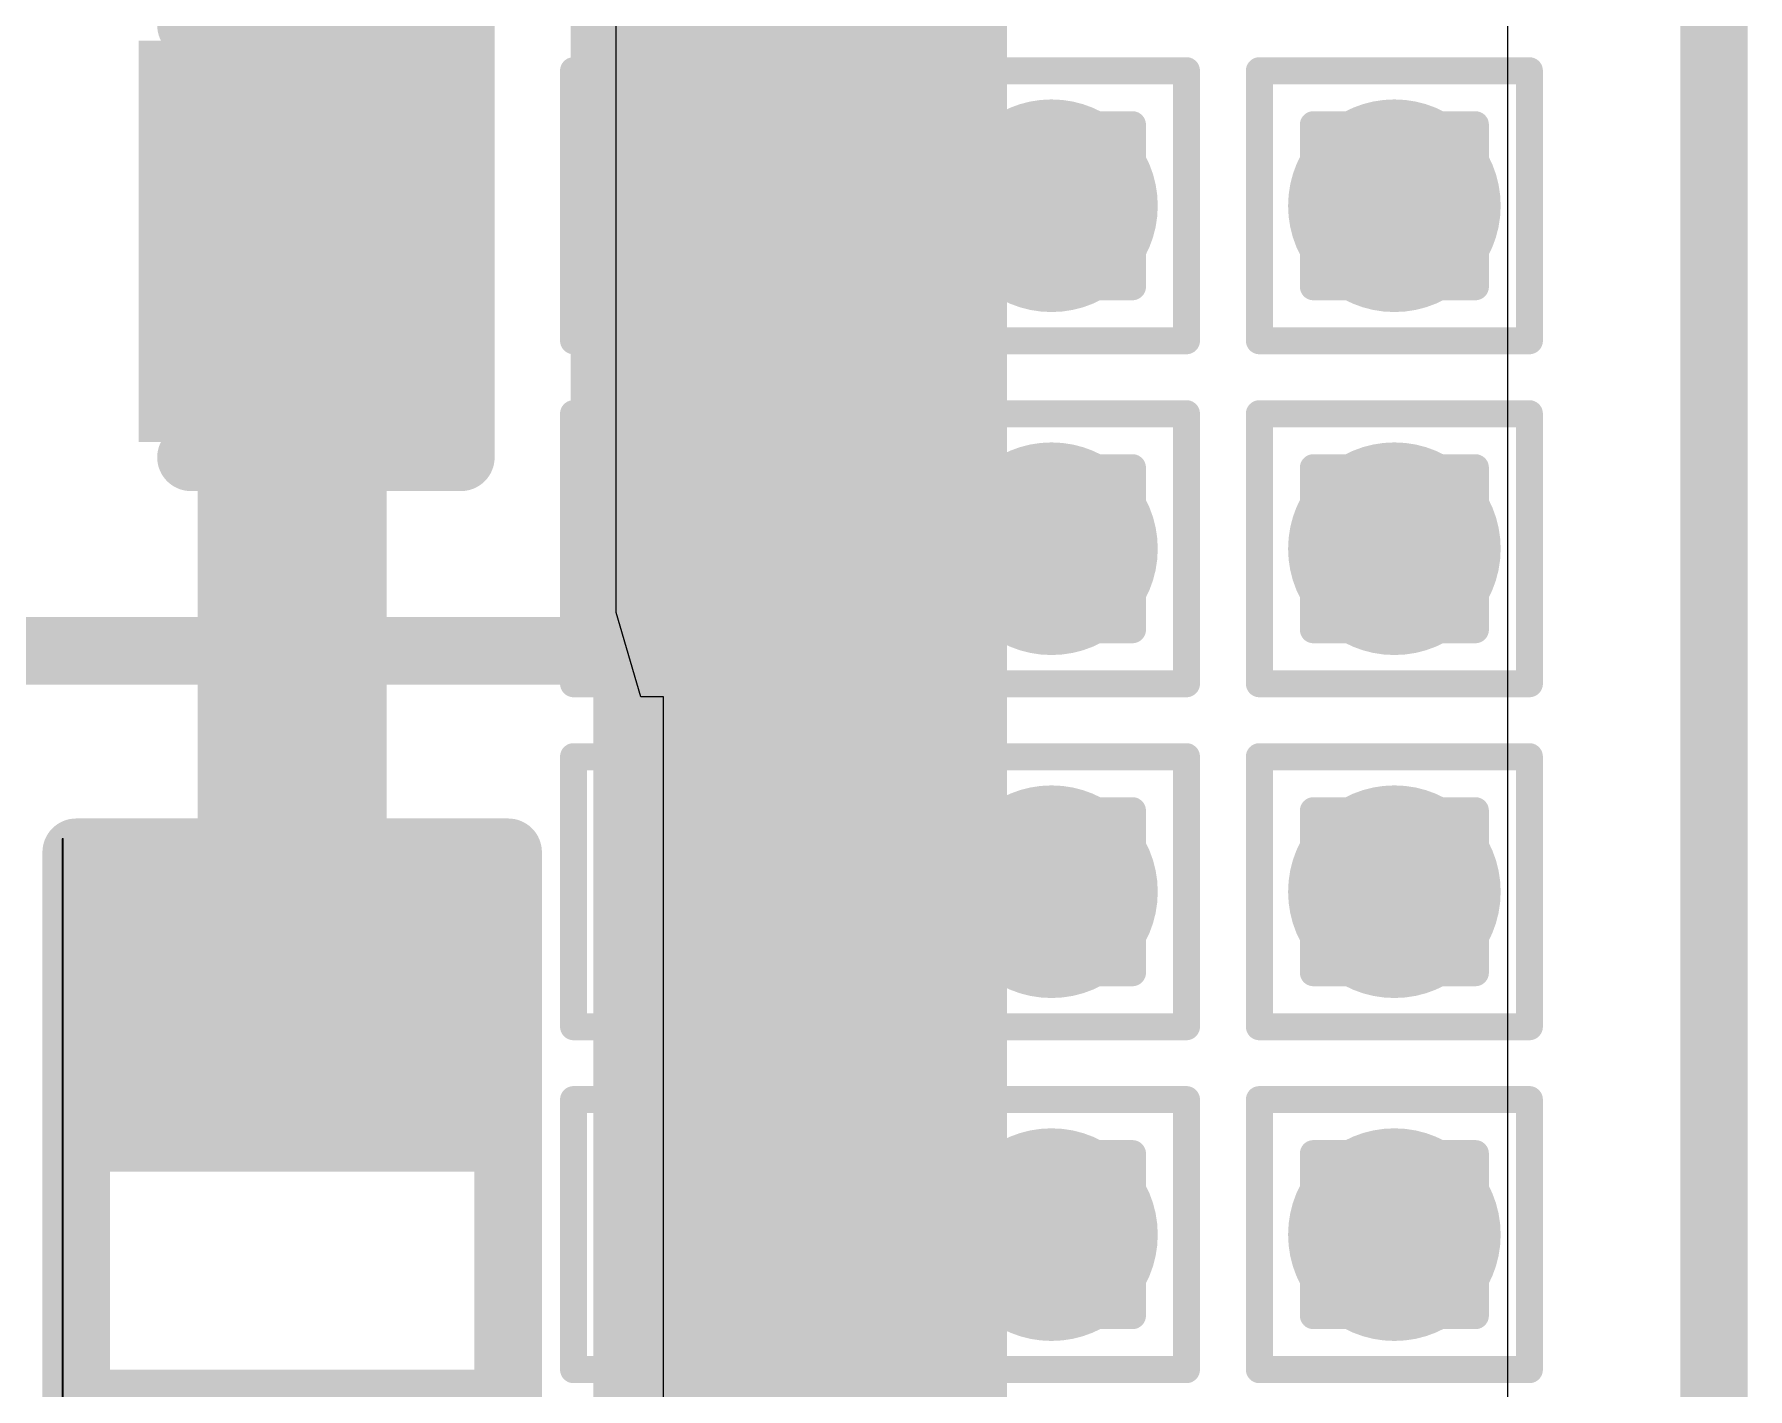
# Model space of a CAD drawing. Header units: inches. Extents: x -12 to 5357, y -8 to 5291.
# Drawn here: x 42.84 to 46.064, y 30.017 to 32.565 of the extents above; entities that cross this region are included whole.
import ezdxf

# ---------------------------------------------------------------- set-up
doc = ezdxf.new("R2010")
doc.units = ezdxf.units.IN
for name, color, linetype in [('Board Outline', 216, 'Continuous'), ('Bottom Layer', 5, 'Continuous'), ('Drill Drawing', 1, 'Continuous'), ('Ground', 16, 'Continuous'), ('Power', 76, 'Continuous'), ('Top Layer', 1, 'Continuous'), ('Top Overlay', 2, 'Continuous'), ('Top Paste', 8, 'Continuous'), ('Top Solder', 216, 'Continuous'), ('Via Holes', 16, 'Continuous')]:
    doc.layers.add(name, color=color, linetype=linetype)

# ---------------------------------------------------------------- blocks, each defined once
blk = doc.blocks.new('R___0402_39')
at = {"layer": 'Top Layer'}
for points in [[(-0.6985, -0.3175), (-0.6985, 0.3175), (-0.2413, 0.3175), (-0.2413, -0.3175)], [(0.2413, -0.3175), (0.2413, 0.3175), (0.6985, 0.3175), (0.6985, -0.3175)]]:
    blk.add_hatch(color=1, dxfattribs=at).paths.add_polyline_path(points)
at = {"layer": 'Top Paste'}
for points in [[(-0.6985, -0.3175), (-0.6985, 0.3175), (-0.2413, 0.3175), (-0.2413, -0.3175)], [(0.2413, -0.3175), (0.2413, 0.3175), (0.6985, 0.3175), (0.6985, -0.3175)]]:
    blk.add_hatch(color=8, dxfattribs=at).paths.add_polyline_path(points)
at = {"layer": 'Top Solder'}
for points in [[(-0.7535, -0.3725), (-0.7535, 0.3725), (-0.1863, 0.3725), (-0.1863, -0.3725)], [(0.1863, -0.3725), (0.1863, 0.3725), (0.7535, 0.3725), (0.7535, -0.3725)]]:
    blk.add_hatch(color=216, dxfattribs=at).paths.add_polyline_path(points)
at = {"layer": 'Top Overlay'}
for points in [[(0.7874, 0.4064, 0.127, 0.127, 0), (-0.7874, 0.4064, 0.127, 0.127, 0)], [(-0.7874, -0.4064, 0.127, 0.127, 0), (-0.7874, 0.4064, 0.127, 0.127, 0)], [(0.7874, -0.4064, 0.127, 0.127, 0), (0.7874, 0.4064, 0.127, 0.127, 0)], [(0.7874, -0.4064, 0.127, 0.127, 0), (-0.7874, -0.4064, 0.127, 0.127, 0)], [(0.8128, -0.4318, 0.00323, 0.00323, 0), (-0.8128, -0.4318, 0.00323, 0.00323, 0)]]:
    blk.add_lwpolyline(points, format="xyseb", dxfattribs=at)
for points in [[(-0.8191, 0.4064, 0.0635, 0.0635, 1), (-0.7556, 0.4064, 0.0635, 0.0635, 1)], [(-0.8191, 0.4064, 0.0635, 0.0635, 1), (-0.7556, 0.4064, 0.0635, 0.0635, 1)], [(0.7556, 0.4064, 0.0635, 0.0635, 1), (0.8191, 0.4064, 0.0635, 0.0635, 1)], [(0.7556, 0.4064, 0.0635, 0.0635, 1), (0.8191, 0.4064, 0.0635, 0.0635, 1)], [(-0.8191, -0.4064, 0.0635, 0.0635, 1), (-0.7556, -0.4064, 0.0635, 0.0635, 1)], [(-0.8191, -0.4064, 0.0635, 0.0635, 1), (-0.7556, -0.4064, 0.0635, 0.0635, 1)], [(0.7556, -0.4064, 0.0635, 0.0635, 1), (0.8191, -0.4064, 0.0635, 0.0635, 1)], [(0.7556, -0.4064, 0.0635, 0.0635, 1), (0.8191, -0.4064, 0.0635, 0.0635, 1)], [(-0.8136, -0.4318, 0.00161, 0.00161, 1), (-0.812, -0.4318, 0.00161, 0.00161, 1)], [(0.812, -0.4318, 0.00161, 0.00161, 1), (0.8136, -0.4318, 0.00161, 0.00161, 1)]]:
    blk.add_lwpolyline(points, format="xyseb", close=True, dxfattribs=at)
blk = doc.blocks.new('C___0402_96')
at = {"layer": 'Top Layer'}
for points in [[(-0.6985, -0.3175), (-0.6985, 0.3175), (-0.2413, 0.3175), (-0.2413, -0.3175)], [(0.2413, -0.3175), (0.2413, 0.3175), (0.6985, 0.3175), (0.6985, -0.3175)]]:
    blk.add_hatch(color=1, dxfattribs=at).paths.add_polyline_path(points)
at = {"layer": 'Top Paste'}
for points in [[(-0.6985, -0.3175), (-0.6985, 0.3175), (-0.2413, 0.3175), (-0.2413, -0.3175)], [(0.2413, -0.3175), (0.2413, 0.3175), (0.6985, 0.3175), (0.6985, -0.3175)]]:
    blk.add_hatch(color=8, dxfattribs=at).paths.add_polyline_path(points)
at = {"layer": 'Top Solder'}
for points in [[(-0.7585, -0.3775), (-0.7585, 0.3775), (-0.1813, 0.3775), (-0.1813, -0.3775)], [(0.1813, -0.3775), (0.1813, 0.3775), (0.7585, 0.3775), (0.7585, -0.3775)]]:
    blk.add_hatch(color=216, dxfattribs=at).paths.add_polyline_path(points)
at = {"layer": 'Top Overlay'}
for points in [[(-0.7874, -0.4064, 0.127, 0.127, 0), (-0.7874, 0.4064, 0.127, 0.127, 0)], [(-0.7874, 0.4064, 0.127, 0.127, 0), (-0.2794, 0.4064, 0.127, 0.127, 0)], [(0.2794, 0.4064, 0.127, 0.127, 0), (0.7874, 0.4064, 0.127, 0.127, 0)], [(0.7874, -0.4064, 0.127, 0.127, 0), (0.7874, 0.4064, 0.127, 0.127, 0)], [(-0.7874, -0.4064, 0.127, 0.127, 0), (-0.2794, -0.4064, 0.127, 0.127, 0)], [(0.2794, -0.4064, 0.127, 0.127, 0), (0.7874, -0.4064, 0.127, 0.127, 0)]]:
    blk.add_lwpolyline(points, format="xyseb", dxfattribs=at)
for points in [[(-0.8191, 0.4064, 0.0635, 0.0635, 1), (-0.7556, 0.4064, 0.0635, 0.0635, 1)], [(-0.8191, 0.4064, 0.0635, 0.0635, 1), (-0.7556, 0.4064, 0.0635, 0.0635, 1)], [(-0.3111, 0.4064, 0.0635, 0.0635, 1), (-0.2477, 0.4064, 0.0635, 0.0635, 1)], [(0.2477, 0.4064, 0.0635, 0.0635, 1), (0.3112, 0.4064, 0.0635, 0.0635, 1)], [(0.7556, 0.4064, 0.0635, 0.0635, 1), (0.8191, 0.4064, 0.0635, 0.0635, 1)], [(0.7556, 0.4064, 0.0635, 0.0635, 1), (0.8191, 0.4064, 0.0635, 0.0635, 1)], [(-0.8191, -0.4064, 0.0635, 0.0635, 1), (-0.7556, -0.4064, 0.0635, 0.0635, 1)], [(-0.8191, -0.4064, 0.0635, 0.0635, 1), (-0.7556, -0.4064, 0.0635, 0.0635, 1)], [(-0.3111, -0.4064, 0.0635, 0.0635, 1), (-0.2477, -0.4064, 0.0635, 0.0635, 1)], [(0.2477, -0.4064, 0.0635, 0.0635, 1), (0.3112, -0.4064, 0.0635, 0.0635, 1)], [(0.7556, -0.4064, 0.0635, 0.0635, 1), (0.8191, -0.4064, 0.0635, 0.0635, 1)], [(0.7556, -0.4064, 0.0635, 0.0635, 1), (0.8191, -0.4064, 0.0635, 0.0635, 1)]]:
    blk.add_lwpolyline(points, format="xyseb", close=True, dxfattribs=at)

msp = doc.modelspace()

# ---------------------------------------------------------------- hatches: boundary and pattern name
at = {"layer": 'Bottom Layer'}
h = msp.add_hatch(color=5, dxfattribs=at)
edge = h.paths.add_edge_path()
edge.add_arc((44.1084, 32.2428), 0.2, 0, 360)
h = msp.add_hatch(color=5, dxfattribs=at)
edge = h.paths.add_edge_path()
edge.add_arc((44.7536, 32.2428), 0.2, 0, 360)
h = msp.add_hatch(color=5, dxfattribs=at)
edge = h.paths.add_edge_path()
edge.add_arc((45.3988, 32.2428), 0.2, 0, 360)
h = msp.add_hatch(color=5, dxfattribs=at)
edge = h.paths.add_edge_path()
edge.add_arc((44.1084, 31.5976), 0.2, 0, 360)
h = msp.add_hatch(color=5, dxfattribs=at)
edge = h.paths.add_edge_path()
edge.add_arc((44.7536, 31.5976), 0.2, 0, 360)
h = msp.add_hatch(color=5, dxfattribs=at)
edge = h.paths.add_edge_path()
edge.add_arc((45.3988, 31.5976), 0.2, 0, 360)
h = msp.add_hatch(color=5, dxfattribs=at)
edge = h.paths.add_edge_path()
edge.add_arc((44.1084, 30.9524), 0.2, 0, 360)
h = msp.add_hatch(color=5, dxfattribs=at)
edge = h.paths.add_edge_path()
edge.add_arc((44.7536, 30.9524), 0.2, 0, 360)
h = msp.add_hatch(color=5, dxfattribs=at)
edge = h.paths.add_edge_path()
edge.add_arc((45.3988, 30.9524), 0.2, 0, 360)
h = msp.add_hatch(color=5, dxfattribs=at)
edge = h.paths.add_edge_path()
edge.add_arc((44.1084, 30.3073), 0.2, 0, 360)
h = msp.add_hatch(color=5, dxfattribs=at)
edge = h.paths.add_edge_path()
edge.add_arc((44.7536, 30.3073), 0.2, 0, 360)
h = msp.add_hatch(color=5, dxfattribs=at)
edge = h.paths.add_edge_path()
edge.add_arc((45.3988, 30.3073), 0.2, 0, 360)
at = {"layer": 'Ground'}
h = msp.add_hatch(color=16, dxfattribs=at)
edge = h.paths.add_edge_path()
edge.add_arc((44.1084, 32.2428), 0.2, 0, 360)
h = msp.add_hatch(color=16, dxfattribs=at)
edge = h.paths.add_edge_path()
edge.add_arc((44.7536, 32.2428), 0.2, 0, 360)
h = msp.add_hatch(color=16, dxfattribs=at)
edge = h.paths.add_edge_path()
edge.add_arc((45.3988, 32.2428), 0.2, 0, 360)
h = msp.add_hatch(color=16, dxfattribs=at)
edge = h.paths.add_edge_path()
edge.add_arc((44.1084, 31.5976), 0.2, 0, 360)
h = msp.add_hatch(color=16, dxfattribs=at)
edge = h.paths.add_edge_path()
edge.add_arc((44.7536, 31.5976), 0.2, 0, 360)
h = msp.add_hatch(color=16, dxfattribs=at)
edge = h.paths.add_edge_path()
edge.add_arc((45.3988, 31.5976), 0.2, 0, 360)
h = msp.add_hatch(color=16, dxfattribs=at)
edge = h.paths.add_edge_path()
edge.add_arc((44.1084, 30.9524), 0.2, 0, 360)
h = msp.add_hatch(color=16, dxfattribs=at)
edge = h.paths.add_edge_path()
edge.add_arc((44.7536, 30.9524), 0.2, 0, 360)
h = msp.add_hatch(color=16, dxfattribs=at)
edge = h.paths.add_edge_path()
edge.add_arc((45.3988, 30.9524), 0.2, 0, 360)
h = msp.add_hatch(color=16, dxfattribs=at)
edge = h.paths.add_edge_path()
edge.add_arc((44.1084, 30.3073), 0.2, 0, 360)
h = msp.add_hatch(color=16, dxfattribs=at)
edge = h.paths.add_edge_path()
edge.add_arc((44.7536, 30.3073), 0.2, 0, 360)
h = msp.add_hatch(color=16, dxfattribs=at)
edge = h.paths.add_edge_path()
edge.add_arc((45.3988, 30.3073), 0.2, 0, 360)
at = {"layer": 'Power'}
h = msp.add_hatch(color=76, dxfattribs=at)
edge = h.paths.add_edge_path()
edge.add_arc((44.1084, 32.2428), 0.2, 0, 360)
h = msp.add_hatch(color=76, dxfattribs=at)
edge = h.paths.add_edge_path()
edge.add_arc((44.7536, 32.2428), 0.2, 0, 360)
h = msp.add_hatch(color=76, dxfattribs=at)
edge = h.paths.add_edge_path()
edge.add_arc((45.3988, 32.2428), 0.2, 0, 360)
h = msp.add_hatch(color=76, dxfattribs=at)
edge = h.paths.add_edge_path()
edge.add_arc((44.1084, 31.5976), 0.2, 0, 360)
h = msp.add_hatch(color=76, dxfattribs=at)
edge = h.paths.add_edge_path()
edge.add_arc((44.7536, 31.5976), 0.2, 0, 360)
h = msp.add_hatch(color=76, dxfattribs=at)
edge = h.paths.add_edge_path()
edge.add_arc((45.3988, 31.5976), 0.2, 0, 360)
h = msp.add_hatch(color=76, dxfattribs=at)
edge = h.paths.add_edge_path()
edge.add_arc((44.1084, 30.9524), 0.2, 0, 360)
h = msp.add_hatch(color=76, dxfattribs=at)
edge = h.paths.add_edge_path()
edge.add_arc((44.7536, 30.9524), 0.2, 0, 360)
h = msp.add_hatch(color=76, dxfattribs=at)
edge = h.paths.add_edge_path()
edge.add_arc((45.3988, 30.9524), 0.2, 0, 360)
h = msp.add_hatch(color=76, dxfattribs=at)
edge = h.paths.add_edge_path()
edge.add_arc((44.1084, 30.3073), 0.2, 0, 360)
h = msp.add_hatch(color=76, dxfattribs=at)
edge = h.paths.add_edge_path()
edge.add_arc((44.7536, 30.3073), 0.2, 0, 360)
h = msp.add_hatch(color=76, dxfattribs=at)
edge = h.paths.add_edge_path()
edge.add_arc((45.3988, 30.3073), 0.2, 0, 360)
at = {"layer": 'Top Layer'}
msp.add_hatch(color=1, dxfattribs=at).paths.add_polyline_path([(44.6702, 36.2785), (43.8916, 36.2785), (43.8916, 29.2862), (44.6702, 29.2862)])
h = msp.add_hatch(color=1, dxfattribs=at)
edge = h.paths.add_edge_path()
edge.add_arc((44.1084, 32.2428), 0.2, 0, 360)
h = msp.add_hatch(color=1, dxfattribs=at)
edge = h.paths.add_edge_path()
edge.add_arc((44.7536, 32.2428), 0.2, 0, 360)
h = msp.add_hatch(color=1, dxfattribs=at)
edge = h.paths.add_edge_path()
edge.add_arc((45.3988, 32.2428), 0.2, 0, 360)
h = msp.add_hatch(color=1, dxfattribs=at)
edge = h.paths.add_edge_path()
edge.add_arc((44.1084, 31.5976), 0.2, 0, 360)
h = msp.add_hatch(color=1, dxfattribs=at)
edge = h.paths.add_edge_path()
edge.add_arc((44.7536, 31.5976), 0.2, 0, 360)
h = msp.add_hatch(color=1, dxfattribs=at)
edge = h.paths.add_edge_path()
edge.add_arc((45.3988, 31.5976), 0.2, 0, 360)
h = msp.add_hatch(color=1, dxfattribs=at)
edge = h.paths.add_edge_path()
edge.add_arc((44.1084, 30.9524), 0.2, 0, 360)
h = msp.add_hatch(color=1, dxfattribs=at)
edge = h.paths.add_edge_path()
edge.add_arc((44.7536, 30.9524), 0.2, 0, 360)
h = msp.add_hatch(color=1, dxfattribs=at)
edge = h.paths.add_edge_path()
edge.add_arc((45.3988, 30.9524), 0.2, 0, 360)
h = msp.add_hatch(color=1, dxfattribs=at)
edge = h.paths.add_edge_path()
edge.add_arc((44.1084, 30.3073), 0.2, 0, 360)
h = msp.add_hatch(color=1, dxfattribs=at)
edge = h.paths.add_edge_path()
edge.add_arc((44.7536, 30.3073), 0.2, 0, 360)
h = msp.add_hatch(color=1, dxfattribs=at)
edge = h.paths.add_edge_path()
edge.add_arc((45.3988, 30.3073), 0.2, 0, 360)
at = {"layer": 'Via Holes'}
h = msp.add_hatch(color=7, dxfattribs=at)
edge = h.paths.add_edge_path()
edge.add_arc((44.1084, 32.2428), 0.1, 0, 360)
h = msp.add_hatch(color=7, dxfattribs=at)
edge = h.paths.add_edge_path()
edge.add_arc((44.7536, 32.2428), 0.1, 0, 360)
h = msp.add_hatch(color=7, dxfattribs=at)
edge = h.paths.add_edge_path()
edge.add_arc((45.3988, 32.2428), 0.1, 0, 360)
h = msp.add_hatch(color=7, dxfattribs=at)
edge = h.paths.add_edge_path()
edge.add_arc((44.1084, 31.5976), 0.1, 0, 360)
h = msp.add_hatch(color=7, dxfattribs=at)
edge = h.paths.add_edge_path()
edge.add_arc((44.7536, 31.5976), 0.1, 0, 360)
h = msp.add_hatch(color=7, dxfattribs=at)
edge = h.paths.add_edge_path()
edge.add_arc((45.3988, 31.5976), 0.1, 0, 360)
h = msp.add_hatch(color=7, dxfattribs=at)
edge = h.paths.add_edge_path()
edge.add_arc((44.1084, 30.9524), 0.1, 0, 360)
h = msp.add_hatch(color=7, dxfattribs=at)
edge = h.paths.add_edge_path()
edge.add_arc((44.7536, 30.9524), 0.1, 0, 360)
h = msp.add_hatch(color=7, dxfattribs=at)
edge = h.paths.add_edge_path()
edge.add_arc((45.3988, 30.9524), 0.1, 0, 360)
h = msp.add_hatch(color=7, dxfattribs=at)
edge = h.paths.add_edge_path()
edge.add_arc((44.1084, 30.3073), 0.1, 0, 360)
h = msp.add_hatch(color=7, dxfattribs=at)
edge = h.paths.add_edge_path()
edge.add_arc((44.7536, 30.3073), 0.1, 0, 360)
h = msp.add_hatch(color=7, dxfattribs=at)
edge = h.paths.add_edge_path()
edge.add_arc((45.3988, 30.3073), 0.1, 0, 360)

# ---------------------------------------------------------------- linework, layer by layer
at = {"layer": 'Board Outline'}
msp.add_lwpolyline([(46.0001, -1.4599, 0.127, 0.127, 0), (46.0001, 55.438, 0.127, 0.127, 0)], format="xyseb", dxfattribs=at)
at = {"layer": 'Bottom Layer'}
msp.add_line((45.6117, 38.3106), (45.6117, 23.3565), dxfattribs=at)
at = {"layer": 'Drill Drawing'}
for points in [[(43.8544, 32.4968, 0.0508, 0.0508, 0), (44.3624, 32.4968, 0.0508, 0.0508, 0)], [(43.8544, 31.9888, 0.0508, 0.0508, 0), (43.8544, 32.4968, 0.0508, 0.0508, 0)], [(44.3624, 31.9888, 0.0508, 0.0508, 0), (44.3624, 32.4968, 0.0508, 0.0508, 0)], [(44.4996, 32.4968, 0.0508, 0.0508, 0), (45.0076, 32.4968, 0.0508, 0.0508, 0)], [(44.4996, 31.9888, 0.0508, 0.0508, 0), (44.4996, 32.4968, 0.0508, 0.0508, 0)], [(45.0076, 31.9888, 0.0508, 0.0508, 0), (45.0076, 32.4968, 0.0508, 0.0508, 0)], [(45.1448, 32.4968, 0.0508, 0.0508, 0), (45.6528, 32.4968, 0.0508, 0.0508, 0)], [(45.1448, 31.9888, 0.0508, 0.0508, 0), (45.1448, 32.4968, 0.0508, 0.0508, 0)], [(45.6528, 31.9888, 0.0508, 0.0508, 0), (45.6528, 32.4968, 0.0508, 0.0508, 0)], [(43.956, 32.3952, 0.0508, 0.0508, 0), (44.2608, 32.3952, 0.0508, 0.0508, 0)], [(43.956, 32.0904, 0.0508, 0.0508, 0), (43.956, 32.3952, 0.0508, 0.0508, 0)], [(44.2608, 32.0904, 0.0508, 0.0508, 0), (44.2608, 32.3952, 0.0508, 0.0508, 0)], [(44.6012, 32.3952, 0.0508, 0.0508, 0), (44.906, 32.3952, 0.0508, 0.0508, 0)], [(44.6012, 32.0904, 0.0508, 0.0508, 0), (44.6012, 32.3952, 0.0508, 0.0508, 0)], [(44.906, 32.0904, 0.0508, 0.0508, 0), (44.906, 32.3952, 0.0508, 0.0508, 0)], [(45.2464, 32.3952, 0.0508, 0.0508, 0), (45.5512, 32.3952, 0.0508, 0.0508, 0)], [(45.2464, 32.0904, 0.0508, 0.0508, 0), (45.2464, 32.3952, 0.0508, 0.0508, 0)], [(45.5512, 32.0904, 0.0508, 0.0508, 0), (45.5512, 32.3952, 0.0508, 0.0508, 0)], [(43.956, 32.0904, 0.0508, 0.0508, 0), (44.2608, 32.0904, 0.0508, 0.0508, 0)], [(44.6012, 32.0904, 0.0508, 0.0508, 0), (44.906, 32.0904, 0.0508, 0.0508, 0)], [(45.2464, 32.0904, 0.0508, 0.0508, 0), (45.5512, 32.0904, 0.0508, 0.0508, 0)], [(43.8544, 31.9888, 0.0508, 0.0508, 0), (44.3624, 31.9888, 0.0508, 0.0508, 0)], [(44.4996, 31.9888, 0.0508, 0.0508, 0), (45.0076, 31.9888, 0.0508, 0.0508, 0)], [(45.1448, 31.9888, 0.0508, 0.0508, 0), (45.6528, 31.9888, 0.0508, 0.0508, 0)], [(43.8544, 31.8516, 0.0508, 0.0508, 0), (44.3624, 31.8516, 0.0508, 0.0508, 0)], [(43.8544, 31.3436, 0.0508, 0.0508, 0), (43.8544, 31.8516, 0.0508, 0.0508, 0)], [(44.3624, 31.3436, 0.0508, 0.0508, 0), (44.3624, 31.8516, 0.0508, 0.0508, 0)], [(44.4996, 31.8516, 0.0508, 0.0508, 0), (45.0076, 31.8516, 0.0508, 0.0508, 0)], [(44.4996, 31.3436, 0.0508, 0.0508, 0), (44.4996, 31.8516, 0.0508, 0.0508, 0)], [(45.0076, 31.3436, 0.0508, 0.0508, 0), (45.0076, 31.8516, 0.0508, 0.0508, 0)], [(45.1448, 31.8516, 0.0508, 0.0508, 0), (45.6528, 31.8516, 0.0508, 0.0508, 0)], [(45.1448, 31.3436, 0.0508, 0.0508, 0), (45.1448, 31.8516, 0.0508, 0.0508, 0)], [(45.6528, 31.3436, 0.0508, 0.0508, 0), (45.6528, 31.8516, 0.0508, 0.0508, 0)], [(43.956, 31.75, 0.0508, 0.0508, 0), (44.2608, 31.75, 0.0508, 0.0508, 0)], [(43.956, 31.4452, 0.0508, 0.0508, 0), (43.956, 31.75, 0.0508, 0.0508, 0)], [(44.2608, 31.4452, 0.0508, 0.0508, 0), (44.2608, 31.75, 0.0508, 0.0508, 0)], [(44.6012, 31.75, 0.0508, 0.0508, 0), (44.906, 31.75, 0.0508, 0.0508, 0)], [(44.6012, 31.4452, 0.0508, 0.0508, 0), (44.6012, 31.75, 0.0508, 0.0508, 0)], [(44.906, 31.4452, 0.0508, 0.0508, 0), (44.906, 31.75, 0.0508, 0.0508, 0)], [(45.2464, 31.75, 0.0508, 0.0508, 0), (45.5512, 31.75, 0.0508, 0.0508, 0)], [(45.2464, 31.4452, 0.0508, 0.0508, 0), (45.2464, 31.75, 0.0508, 0.0508, 0)], [(45.5512, 31.4452, 0.0508, 0.0508, 0), (45.5512, 31.75, 0.0508, 0.0508, 0)], [(43.956, 31.4452, 0.0508, 0.0508, 0), (44.2608, 31.4452, 0.0508, 0.0508, 0)], [(44.6012, 31.4452, 0.0508, 0.0508, 0), (44.906, 31.4452, 0.0508, 0.0508, 0)], [(45.2464, 31.4452, 0.0508, 0.0508, 0), (45.5512, 31.4452, 0.0508, 0.0508, 0)], [(43.8544, 31.3436, 0.0508, 0.0508, 0), (44.3624, 31.3436, 0.0508, 0.0508, 0)], [(44.4996, 31.3436, 0.0508, 0.0508, 0), (45.0076, 31.3436, 0.0508, 0.0508, 0)], [(45.1448, 31.3436, 0.0508, 0.0508, 0), (45.6528, 31.3436, 0.0508, 0.0508, 0)], [(43.8544, 31.2064, 0.0508, 0.0508, 0), (44.3624, 31.2064, 0.0508, 0.0508, 0)], [(43.8544, 30.6984, 0.0508, 0.0508, 0), (43.8544, 31.2064, 0.0508, 0.0508, 0)], [(44.3624, 30.6984, 0.0508, 0.0508, 0), (44.3624, 31.2064, 0.0508, 0.0508, 0)], [(44.4996, 31.2064, 0.0508, 0.0508, 0), (45.0076, 31.2064, 0.0508, 0.0508, 0)], [(44.4996, 30.6984, 0.0508, 0.0508, 0), (44.4996, 31.2064, 0.0508, 0.0508, 0)], [(45.0076, 30.6984, 0.0508, 0.0508, 0), (45.0076, 31.2064, 0.0508, 0.0508, 0)], [(45.1448, 31.2064, 0.0508, 0.0508, 0), (45.6528, 31.2064, 0.0508, 0.0508, 0)], [(45.1448, 30.6984, 0.0508, 0.0508, 0), (45.1448, 31.2064, 0.0508, 0.0508, 0)], [(45.6528, 30.6984, 0.0508, 0.0508, 0), (45.6528, 31.2064, 0.0508, 0.0508, 0)], [(43.956, 31.1048, 0.0508, 0.0508, 0), (44.2608, 31.1048, 0.0508, 0.0508, 0)], [(43.956, 30.8, 0.0508, 0.0508, 0), (43.956, 31.1048, 0.0508, 0.0508, 0)], [(44.2608, 30.8, 0.0508, 0.0508, 0), (44.2608, 31.1048, 0.0508, 0.0508, 0)], [(44.6012, 31.1048, 0.0508, 0.0508, 0), (44.906, 31.1048, 0.0508, 0.0508, 0)], [(44.6012, 30.8, 0.0508, 0.0508, 0), (44.6012, 31.1048, 0.0508, 0.0508, 0)], [(44.906, 30.8, 0.0508, 0.0508, 0), (44.906, 31.1048, 0.0508, 0.0508, 0)], [(45.2464, 31.1048, 0.0508, 0.0508, 0), (45.5512, 31.1048, 0.0508, 0.0508, 0)], [(45.2464, 30.8, 0.0508, 0.0508, 0), (45.2464, 31.1048, 0.0508, 0.0508, 0)], [(45.5512, 30.8, 0.0508, 0.0508, 0), (45.5512, 31.1048, 0.0508, 0.0508, 0)], [(43.956, 30.8, 0.0508, 0.0508, 0), (44.2608, 30.8, 0.0508, 0.0508, 0)], [(44.6012, 30.8, 0.0508, 0.0508, 0), (44.906, 30.8, 0.0508, 0.0508, 0)], [(45.2464, 30.8, 0.0508, 0.0508, 0), (45.5512, 30.8, 0.0508, 0.0508, 0)], [(43.8544, 30.6984, 0.0508, 0.0508, 0), (44.3624, 30.6984, 0.0508, 0.0508, 0)], [(44.4996, 30.6984, 0.0508, 0.0508, 0), (45.0076, 30.6984, 0.0508, 0.0508, 0)], [(45.1448, 30.6984, 0.0508, 0.0508, 0), (45.6528, 30.6984, 0.0508, 0.0508, 0)], [(43.8544, 30.5613, 0.0508, 0.0508, 0), (44.3624, 30.5613, 0.0508, 0.0508, 0)], [(43.8544, 30.0533, 0.0508, 0.0508, 0), (43.8544, 30.5613, 0.0508, 0.0508, 0)], [(44.3624, 30.0533, 0.0508, 0.0508, 0), (44.3624, 30.5613, 0.0508, 0.0508, 0)], [(44.4996, 30.5613, 0.0508, 0.0508, 0), (45.0076, 30.5613, 0.0508, 0.0508, 0)], [(44.4996, 30.0533, 0.0508, 0.0508, 0), (44.4996, 30.5613, 0.0508, 0.0508, 0)], [(45.0076, 30.0533, 0.0508, 0.0508, 0), (45.0076, 30.5613, 0.0508, 0.0508, 0)], [(45.1448, 30.5613, 0.0508, 0.0508, 0), (45.6528, 30.5613, 0.0508, 0.0508, 0)], [(45.1448, 30.0533, 0.0508, 0.0508, 0), (45.1448, 30.5613, 0.0508, 0.0508, 0)], [(45.6528, 30.0533, 0.0508, 0.0508, 0), (45.6528, 30.5613, 0.0508, 0.0508, 0)], [(43.956, 30.4597, 0.0508, 0.0508, 0), (44.2608, 30.4597, 0.0508, 0.0508, 0)], [(43.956, 30.1549, 0.0508, 0.0508, 0), (43.956, 30.4597, 0.0508, 0.0508, 0)], [(44.2608, 30.1549, 0.0508, 0.0508, 0), (44.2608, 30.4597, 0.0508, 0.0508, 0)], [(44.6012, 30.4597, 0.0508, 0.0508, 0), (44.906, 30.4597, 0.0508, 0.0508, 0)], [(44.6012, 30.1549, 0.0508, 0.0508, 0), (44.6012, 30.4597, 0.0508, 0.0508, 0)], [(44.906, 30.1549, 0.0508, 0.0508, 0), (44.906, 30.4597, 0.0508, 0.0508, 0)], [(45.2464, 30.4597, 0.0508, 0.0508, 0), (45.5512, 30.4597, 0.0508, 0.0508, 0)], [(45.2464, 30.1549, 0.0508, 0.0508, 0), (45.2464, 30.4597, 0.0508, 0.0508, 0)], [(45.5512, 30.1549, 0.0508, 0.0508, 0), (45.5512, 30.4597, 0.0508, 0.0508, 0)], [(43.956, 30.1549, 0.0508, 0.0508, 0), (44.2608, 30.1549, 0.0508, 0.0508, 0)], [(44.6012, 30.1549, 0.0508, 0.0508, 0), (44.906, 30.1549, 0.0508, 0.0508, 0)], [(45.2464, 30.1549, 0.0508, 0.0508, 0), (45.5512, 30.1549, 0.0508, 0.0508, 0)], [(43.8544, 30.0533, 0.0508, 0.0508, 0), (44.3624, 30.0533, 0.0508, 0.0508, 0)], [(44.4996, 30.0533, 0.0508, 0.0508, 0), (45.0076, 30.0533, 0.0508, 0.0508, 0)], [(45.1448, 30.0533, 0.0508, 0.0508, 0), (45.6528, 30.0533, 0.0508, 0.0508, 0)]]:
    msp.add_lwpolyline(points, format="xyseb", dxfattribs=at)
for points in [[(43.8417, 32.4968, 0.0254, 0.0254, 1), (43.8671, 32.4968, 0.0254, 0.0254, 1)], [(43.8417, 32.4968, 0.0254, 0.0254, 1), (43.8671, 32.4968, 0.0254, 0.0254, 1)], [(44.3497, 32.4968, 0.0254, 0.0254, 1), (44.3751, 32.4968, 0.0254, 0.0254, 1)], [(44.3497, 32.4968, 0.0254, 0.0254, 1), (44.3751, 32.4968, 0.0254, 0.0254, 1)], [(44.4869, 32.4968, 0.0254, 0.0254, 1), (44.5123, 32.4968, 0.0254, 0.0254, 1)], [(44.4869, 32.4968, 0.0254, 0.0254, 1), (44.5123, 32.4968, 0.0254, 0.0254, 1)], [(44.9949, 32.4968, 0.0254, 0.0254, 1), (45.0203, 32.4968, 0.0254, 0.0254, 1)], [(44.9949, 32.4968, 0.0254, 0.0254, 1), (45.0203, 32.4968, 0.0254, 0.0254, 1)], [(45.1321, 32.4968, 0.0254, 0.0254, 1), (45.1575, 32.4968, 0.0254, 0.0254, 1)], [(45.1321, 32.4968, 0.0254, 0.0254, 1), (45.1575, 32.4968, 0.0254, 0.0254, 1)], [(45.6401, 32.4968, 0.0254, 0.0254, 1), (45.6655, 32.4968, 0.0254, 0.0254, 1)], [(45.6401, 32.4968, 0.0254, 0.0254, 1), (45.6655, 32.4968, 0.0254, 0.0254, 1)], [(43.9433, 32.3952, 0.0254, 0.0254, 1), (43.9687, 32.3952, 0.0254, 0.0254, 1)], [(43.9433, 32.3952, 0.0254, 0.0254, 1), (43.9687, 32.3952, 0.0254, 0.0254, 1)], [(44.2481, 32.3952, 0.0254, 0.0254, 1), (44.2735, 32.3952, 0.0254, 0.0254, 1)], [(44.2481, 32.3952, 0.0254, 0.0254, 1), (44.2735, 32.3952, 0.0254, 0.0254, 1)], [(44.5885, 32.3952, 0.0254, 0.0254, 1), (44.6139, 32.3952, 0.0254, 0.0254, 1)], [(44.5885, 32.3952, 0.0254, 0.0254, 1), (44.6139, 32.3952, 0.0254, 0.0254, 1)], [(44.8933, 32.3952, 0.0254, 0.0254, 1), (44.9187, 32.3952, 0.0254, 0.0254, 1)], [(44.8933, 32.3952, 0.0254, 0.0254, 1), (44.9187, 32.3952, 0.0254, 0.0254, 1)], [(45.2337, 32.3952, 0.0254, 0.0254, 1), (45.2591, 32.3952, 0.0254, 0.0254, 1)], [(45.2337, 32.3952, 0.0254, 0.0254, 1), (45.2591, 32.3952, 0.0254, 0.0254, 1)], [(45.5385, 32.3952, 0.0254, 0.0254, 1), (45.5639, 32.3952, 0.0254, 0.0254, 1)], [(45.5385, 32.3952, 0.0254, 0.0254, 1), (45.5639, 32.3952, 0.0254, 0.0254, 1)], [(43.9433, 32.0904, 0.0254, 0.0254, 1), (43.9687, 32.0904, 0.0254, 0.0254, 1)], [(43.9433, 32.0904, 0.0254, 0.0254, 1), (43.9687, 32.0904, 0.0254, 0.0254, 1)], [(44.2481, 32.0904, 0.0254, 0.0254, 1), (44.2735, 32.0904, 0.0254, 0.0254, 1)], [(44.2481, 32.0904, 0.0254, 0.0254, 1), (44.2735, 32.0904, 0.0254, 0.0254, 1)], [(44.5885, 32.0904, 0.0254, 0.0254, 1), (44.6139, 32.0904, 0.0254, 0.0254, 1)], [(44.5885, 32.0904, 0.0254, 0.0254, 1), (44.6139, 32.0904, 0.0254, 0.0254, 1)], [(44.8933, 32.0904, 0.0254, 0.0254, 1), (44.9187, 32.0904, 0.0254, 0.0254, 1)], [(44.8933, 32.0904, 0.0254, 0.0254, 1), (44.9187, 32.0904, 0.0254, 0.0254, 1)], [(45.2337, 32.0904, 0.0254, 0.0254, 1), (45.2591, 32.0904, 0.0254, 0.0254, 1)], [(45.2337, 32.0904, 0.0254, 0.0254, 1), (45.2591, 32.0904, 0.0254, 0.0254, 1)], [(45.5385, 32.0904, 0.0254, 0.0254, 1), (45.5639, 32.0904, 0.0254, 0.0254, 1)], [(45.5385, 32.0904, 0.0254, 0.0254, 1), (45.5639, 32.0904, 0.0254, 0.0254, 1)], [(43.8417, 31.9888, 0.0254, 0.0254, 1), (43.8671, 31.9888, 0.0254, 0.0254, 1)], [(43.8417, 31.9888, 0.0254, 0.0254, 1), (43.8671, 31.9888, 0.0254, 0.0254, 1)], [(44.3497, 31.9888, 0.0254, 0.0254, 1), (44.3751, 31.9888, 0.0254, 0.0254, 1)], [(44.3497, 31.9888, 0.0254, 0.0254, 1), (44.3751, 31.9888, 0.0254, 0.0254, 1)], [(44.4869, 31.9888, 0.0254, 0.0254, 1), (44.5123, 31.9888, 0.0254, 0.0254, 1)], [(44.4869, 31.9888, 0.0254, 0.0254, 1), (44.5123, 31.9888, 0.0254, 0.0254, 1)], [(44.9949, 31.9888, 0.0254, 0.0254, 1), (45.0203, 31.9888, 0.0254, 0.0254, 1)], [(44.9949, 31.9888, 0.0254, 0.0254, 1), (45.0203, 31.9888, 0.0254, 0.0254, 1)], [(45.1321, 31.9888, 0.0254, 0.0254, 1), (45.1575, 31.9888, 0.0254, 0.0254, 1)], [(45.1321, 31.9888, 0.0254, 0.0254, 1), (45.1575, 31.9888, 0.0254, 0.0254, 1)], [(45.6401, 31.9888, 0.0254, 0.0254, 1), (45.6655, 31.9888, 0.0254, 0.0254, 1)], [(45.6401, 31.9888, 0.0254, 0.0254, 1), (45.6655, 31.9888, 0.0254, 0.0254, 1)], [(43.8417, 31.8516, 0.0254, 0.0254, 1), (43.8671, 31.8516, 0.0254, 0.0254, 1)], [(43.8417, 31.8516, 0.0254, 0.0254, 1), (43.8671, 31.8516, 0.0254, 0.0254, 1)], [(44.3497, 31.8516, 0.0254, 0.0254, 1), (44.3751, 31.8516, 0.0254, 0.0254, 1)], [(44.3497, 31.8516, 0.0254, 0.0254, 1), (44.3751, 31.8516, 0.0254, 0.0254, 1)], [(44.4869, 31.8516, 0.0254, 0.0254, 1), (44.5123, 31.8516, 0.0254, 0.0254, 1)], [(44.4869, 31.8516, 0.0254, 0.0254, 1), (44.5123, 31.8516, 0.0254, 0.0254, 1)], [(44.9949, 31.8516, 0.0254, 0.0254, 1), (45.0203, 31.8516, 0.0254, 0.0254, 1)], [(44.9949, 31.8516, 0.0254, 0.0254, 1), (45.0203, 31.8516, 0.0254, 0.0254, 1)], [(45.1321, 31.8516, 0.0254, 0.0254, 1), (45.1575, 31.8516, 0.0254, 0.0254, 1)], [(45.1321, 31.8516, 0.0254, 0.0254, 1), (45.1575, 31.8516, 0.0254, 0.0254, 1)], [(45.6401, 31.8516, 0.0254, 0.0254, 1), (45.6655, 31.8516, 0.0254, 0.0254, 1)], [(45.6401, 31.8516, 0.0254, 0.0254, 1), (45.6655, 31.8516, 0.0254, 0.0254, 1)], [(43.9433, 31.75, 0.0254, 0.0254, 1), (43.9687, 31.75, 0.0254, 0.0254, 1)], [(43.9433, 31.75, 0.0254, 0.0254, 1), (43.9687, 31.75, 0.0254, 0.0254, 1)], [(44.2481, 31.75, 0.0254, 0.0254, 1), (44.2735, 31.75, 0.0254, 0.0254, 1)], [(44.2481, 31.75, 0.0254, 0.0254, 1), (44.2735, 31.75, 0.0254, 0.0254, 1)], [(44.5885, 31.75, 0.0254, 0.0254, 1), (44.6139, 31.75, 0.0254, 0.0254, 1)], [(44.5885, 31.75, 0.0254, 0.0254, 1), (44.6139, 31.75, 0.0254, 0.0254, 1)], [(44.8933, 31.75, 0.0254, 0.0254, 1), (44.9187, 31.75, 0.0254, 0.0254, 1)], [(44.8933, 31.75, 0.0254, 0.0254, 1), (44.9187, 31.75, 0.0254, 0.0254, 1)], [(45.2337, 31.75, 0.0254, 0.0254, 1), (45.2591, 31.75, 0.0254, 0.0254, 1)], [(45.2337, 31.75, 0.0254, 0.0254, 1), (45.2591, 31.75, 0.0254, 0.0254, 1)], [(45.5385, 31.75, 0.0254, 0.0254, 1), (45.5639, 31.75, 0.0254, 0.0254, 1)], [(45.5385, 31.75, 0.0254, 0.0254, 1), (45.5639, 31.75, 0.0254, 0.0254, 1)], [(43.9433, 31.4452, 0.0254, 0.0254, 1), (43.9687, 31.4452, 0.0254, 0.0254, 1)], [(43.9433, 31.4452, 0.0254, 0.0254, 1), (43.9687, 31.4452, 0.0254, 0.0254, 1)], [(44.2481, 31.4452, 0.0254, 0.0254, 1), (44.2735, 31.4452, 0.0254, 0.0254, 1)], [(44.2481, 31.4452, 0.0254, 0.0254, 1), (44.2735, 31.4452, 0.0254, 0.0254, 1)], [(44.5885, 31.4452, 0.0254, 0.0254, 1), (44.6139, 31.4452, 0.0254, 0.0254, 1)], [(44.5885, 31.4452, 0.0254, 0.0254, 1), (44.6139, 31.4452, 0.0254, 0.0254, 1)], [(44.8933, 31.4452, 0.0254, 0.0254, 1), (44.9187, 31.4452, 0.0254, 0.0254, 1)], [(44.8933, 31.4452, 0.0254, 0.0254, 1), (44.9187, 31.4452, 0.0254, 0.0254, 1)], [(45.2337, 31.4452, 0.0254, 0.0254, 1), (45.2591, 31.4452, 0.0254, 0.0254, 1)], [(45.2337, 31.4452, 0.0254, 0.0254, 1), (45.2591, 31.4452, 0.0254, 0.0254, 1)], [(45.5385, 31.4452, 0.0254, 0.0254, 1), (45.5639, 31.4452, 0.0254, 0.0254, 1)], [(45.5385, 31.4452, 0.0254, 0.0254, 1), (45.5639, 31.4452, 0.0254, 0.0254, 1)], [(43.8417, 31.3436, 0.0254, 0.0254, 1), (43.8671, 31.3436, 0.0254, 0.0254, 1)], [(43.8417, 31.3436, 0.0254, 0.0254, 1), (43.8671, 31.3436, 0.0254, 0.0254, 1)], [(44.3497, 31.3436, 0.0254, 0.0254, 1), (44.3751, 31.3436, 0.0254, 0.0254, 1)], [(44.3497, 31.3436, 0.0254, 0.0254, 1), (44.3751, 31.3436, 0.0254, 0.0254, 1)], [(44.4869, 31.3436, 0.0254, 0.0254, 1), (44.5123, 31.3436, 0.0254, 0.0254, 1)], [(44.4869, 31.3436, 0.0254, 0.0254, 1), (44.5123, 31.3436, 0.0254, 0.0254, 1)], [(44.9949, 31.3436, 0.0254, 0.0254, 1), (45.0203, 31.3436, 0.0254, 0.0254, 1)], [(44.9949, 31.3436, 0.0254, 0.0254, 1), (45.0203, 31.3436, 0.0254, 0.0254, 1)], [(45.1321, 31.3436, 0.0254, 0.0254, 1), (45.1575, 31.3436, 0.0254, 0.0254, 1)], [(45.1321, 31.3436, 0.0254, 0.0254, 1), (45.1575, 31.3436, 0.0254, 0.0254, 1)], [(45.6401, 31.3436, 0.0254, 0.0254, 1), (45.6655, 31.3436, 0.0254, 0.0254, 1)], [(45.6401, 31.3436, 0.0254, 0.0254, 1), (45.6655, 31.3436, 0.0254, 0.0254, 1)], [(43.8417, 31.2064, 0.0254, 0.0254, 1), (43.8671, 31.2064, 0.0254, 0.0254, 1)], [(43.8417, 31.2064, 0.0254, 0.0254, 1), (43.8671, 31.2064, 0.0254, 0.0254, 1)], [(44.3497, 31.2064, 0.0254, 0.0254, 1), (44.3751, 31.2064, 0.0254, 0.0254, 1)], [(44.3497, 31.2064, 0.0254, 0.0254, 1), (44.3751, 31.2064, 0.0254, 0.0254, 1)], [(44.4869, 31.2064, 0.0254, 0.0254, 1), (44.5123, 31.2064, 0.0254, 0.0254, 1)], [(44.4869, 31.2064, 0.0254, 0.0254, 1), (44.5123, 31.2064, 0.0254, 0.0254, 1)], [(44.9949, 31.2064, 0.0254, 0.0254, 1), (45.0203, 31.2064, 0.0254, 0.0254, 1)], [(44.9949, 31.2064, 0.0254, 0.0254, 1), (45.0203, 31.2064, 0.0254, 0.0254, 1)], [(45.1321, 31.2064, 0.0254, 0.0254, 1), (45.1575, 31.2064, 0.0254, 0.0254, 1)], [(45.1321, 31.2064, 0.0254, 0.0254, 1), (45.1575, 31.2064, 0.0254, 0.0254, 1)], [(45.6401, 31.2064, 0.0254, 0.0254, 1), (45.6655, 31.2064, 0.0254, 0.0254, 1)], [(45.6401, 31.2064, 0.0254, 0.0254, 1), (45.6655, 31.2064, 0.0254, 0.0254, 1)], [(43.9433, 31.1048, 0.0254, 0.0254, 1), (43.9687, 31.1048, 0.0254, 0.0254, 1)], [(43.9433, 31.1048, 0.0254, 0.0254, 1), (43.9687, 31.1048, 0.0254, 0.0254, 1)], [(44.2481, 31.1048, 0.0254, 0.0254, 1), (44.2735, 31.1048, 0.0254, 0.0254, 1)], [(44.2481, 31.1048, 0.0254, 0.0254, 1), (44.2735, 31.1048, 0.0254, 0.0254, 1)], [(44.5885, 31.1048, 0.0254, 0.0254, 1), (44.6139, 31.1048, 0.0254, 0.0254, 1)], [(44.5885, 31.1048, 0.0254, 0.0254, 1), (44.6139, 31.1048, 0.0254, 0.0254, 1)], [(44.8933, 31.1048, 0.0254, 0.0254, 1), (44.9187, 31.1048, 0.0254, 0.0254, 1)], [(44.8933, 31.1048, 0.0254, 0.0254, 1), (44.9187, 31.1048, 0.0254, 0.0254, 1)], [(45.2337, 31.1048, 0.0254, 0.0254, 1), (45.2591, 31.1048, 0.0254, 0.0254, 1)], [(45.2337, 31.1048, 0.0254, 0.0254, 1), (45.2591, 31.1048, 0.0254, 0.0254, 1)], [(45.5385, 31.1048, 0.0254, 0.0254, 1), (45.5639, 31.1048, 0.0254, 0.0254, 1)], [(45.5385, 31.1048, 0.0254, 0.0254, 1), (45.5639, 31.1048, 0.0254, 0.0254, 1)], [(43.9433, 30.8, 0.0254, 0.0254, 1), (43.9687, 30.8, 0.0254, 0.0254, 1)], [(43.9433, 30.8, 0.0254, 0.0254, 1), (43.9687, 30.8, 0.0254, 0.0254, 1)], [(44.2481, 30.8, 0.0254, 0.0254, 1), (44.2735, 30.8, 0.0254, 0.0254, 1)], [(44.2481, 30.8, 0.0254, 0.0254, 1), (44.2735, 30.8, 0.0254, 0.0254, 1)], [(44.5885, 30.8, 0.0254, 0.0254, 1), (44.6139, 30.8, 0.0254, 0.0254, 1)], [(44.5885, 30.8, 0.0254, 0.0254, 1), (44.6139, 30.8, 0.0254, 0.0254, 1)], [(44.8933, 30.8, 0.0254, 0.0254, 1), (44.9187, 30.8, 0.0254, 0.0254, 1)], [(44.8933, 30.8, 0.0254, 0.0254, 1), (44.9187, 30.8, 0.0254, 0.0254, 1)], [(45.2337, 30.8, 0.0254, 0.0254, 1), (45.2591, 30.8, 0.0254, 0.0254, 1)], [(45.2337, 30.8, 0.0254, 0.0254, 1), (45.2591, 30.8, 0.0254, 0.0254, 1)], [(45.5385, 30.8, 0.0254, 0.0254, 1), (45.5639, 30.8, 0.0254, 0.0254, 1)], [(45.5385, 30.8, 0.0254, 0.0254, 1), (45.5639, 30.8, 0.0254, 0.0254, 1)], [(43.8417, 30.6984, 0.0254, 0.0254, 1), (43.8671, 30.6984, 0.0254, 0.0254, 1)], [(43.8417, 30.6984, 0.0254, 0.0254, 1), (43.8671, 30.6984, 0.0254, 0.0254, 1)], [(44.3497, 30.6984, 0.0254, 0.0254, 1), (44.3751, 30.6984, 0.0254, 0.0254, 1)], [(44.3497, 30.6984, 0.0254, 0.0254, 1), (44.3751, 30.6984, 0.0254, 0.0254, 1)], [(44.4869, 30.6984, 0.0254, 0.0254, 1), (44.5123, 30.6984, 0.0254, 0.0254, 1)], [(44.4869, 30.6984, 0.0254, 0.0254, 1), (44.5123, 30.6984, 0.0254, 0.0254, 1)], [(44.9949, 30.6984, 0.0254, 0.0254, 1), (45.0203, 30.6984, 0.0254, 0.0254, 1)], [(44.9949, 30.6984, 0.0254, 0.0254, 1), (45.0203, 30.6984, 0.0254, 0.0254, 1)], [(45.1321, 30.6984, 0.0254, 0.0254, 1), (45.1575, 30.6984, 0.0254, 0.0254, 1)], [(45.1321, 30.6984, 0.0254, 0.0254, 1), (45.1575, 30.6984, 0.0254, 0.0254, 1)], [(45.6401, 30.6984, 0.0254, 0.0254, 1), (45.6655, 30.6984, 0.0254, 0.0254, 1)], [(45.6401, 30.6984, 0.0254, 0.0254, 1), (45.6655, 30.6984, 0.0254, 0.0254, 1)], [(43.8417, 30.5613, 0.0254, 0.0254, 1), (43.8671, 30.5613, 0.0254, 0.0254, 1)], [(43.8417, 30.5613, 0.0254, 0.0254, 1), (43.8671, 30.5613, 0.0254, 0.0254, 1)], [(44.3497, 30.5613, 0.0254, 0.0254, 1), (44.3751, 30.5613, 0.0254, 0.0254, 1)], [(44.3497, 30.5613, 0.0254, 0.0254, 1), (44.3751, 30.5613, 0.0254, 0.0254, 1)], [(44.4869, 30.5613, 0.0254, 0.0254, 1), (44.5123, 30.5613, 0.0254, 0.0254, 1)], [(44.4869, 30.5613, 0.0254, 0.0254, 1), (44.5123, 30.5613, 0.0254, 0.0254, 1)], [(44.9949, 30.5613, 0.0254, 0.0254, 1), (45.0203, 30.5613, 0.0254, 0.0254, 1)], [(44.9949, 30.5613, 0.0254, 0.0254, 1), (45.0203, 30.5613, 0.0254, 0.0254, 1)], [(45.1321, 30.5613, 0.0254, 0.0254, 1), (45.1575, 30.5613, 0.0254, 0.0254, 1)], [(45.1321, 30.5613, 0.0254, 0.0254, 1), (45.1575, 30.5613, 0.0254, 0.0254, 1)], [(45.6401, 30.5613, 0.0254, 0.0254, 1), (45.6655, 30.5613, 0.0254, 0.0254, 1)], [(45.6401, 30.5613, 0.0254, 0.0254, 1), (45.6655, 30.5613, 0.0254, 0.0254, 1)], [(43.9433, 30.4597, 0.0254, 0.0254, 1), (43.9687, 30.4597, 0.0254, 0.0254, 1)], [(43.9433, 30.4597, 0.0254, 0.0254, 1), (43.9687, 30.4597, 0.0254, 0.0254, 1)], [(44.2481, 30.4597, 0.0254, 0.0254, 1), (44.2735, 30.4597, 0.0254, 0.0254, 1)], [(44.2481, 30.4597, 0.0254, 0.0254, 1), (44.2735, 30.4597, 0.0254, 0.0254, 1)], [(44.5885, 30.4597, 0.0254, 0.0254, 1), (44.6139, 30.4597, 0.0254, 0.0254, 1)], [(44.5885, 30.4597, 0.0254, 0.0254, 1), (44.6139, 30.4597, 0.0254, 0.0254, 1)], [(44.8933, 30.4597, 0.0254, 0.0254, 1), (44.9187, 30.4597, 0.0254, 0.0254, 1)], [(44.8933, 30.4597, 0.0254, 0.0254, 1), (44.9187, 30.4597, 0.0254, 0.0254, 1)], [(45.2337, 30.4597, 0.0254, 0.0254, 1), (45.2591, 30.4597, 0.0254, 0.0254, 1)], [(45.2337, 30.4597, 0.0254, 0.0254, 1), (45.2591, 30.4597, 0.0254, 0.0254, 1)], [(45.5385, 30.4597, 0.0254, 0.0254, 1), (45.5639, 30.4597, 0.0254, 0.0254, 1)], [(45.5385, 30.4597, 0.0254, 0.0254, 1), (45.5639, 30.4597, 0.0254, 0.0254, 1)], [(43.9433, 30.1549, 0.0254, 0.0254, 1), (43.9687, 30.1549, 0.0254, 0.0254, 1)], [(43.9433, 30.1549, 0.0254, 0.0254, 1), (43.9687, 30.1549, 0.0254, 0.0254, 1)], [(44.2481, 30.1549, 0.0254, 0.0254, 1), (44.2735, 30.1549, 0.0254, 0.0254, 1)], [(44.2481, 30.1549, 0.0254, 0.0254, 1), (44.2735, 30.1549, 0.0254, 0.0254, 1)], [(44.5885, 30.1549, 0.0254, 0.0254, 1), (44.6139, 30.1549, 0.0254, 0.0254, 1)], [(44.5885, 30.1549, 0.0254, 0.0254, 1), (44.6139, 30.1549, 0.0254, 0.0254, 1)], [(44.8933, 30.1549, 0.0254, 0.0254, 1), (44.9187, 30.1549, 0.0254, 0.0254, 1)], [(44.8933, 30.1549, 0.0254, 0.0254, 1), (44.9187, 30.1549, 0.0254, 0.0254, 1)], [(45.2337, 30.1549, 0.0254, 0.0254, 1), (45.2591, 30.1549, 0.0254, 0.0254, 1)], [(45.2337, 30.1549, 0.0254, 0.0254, 1), (45.2591, 30.1549, 0.0254, 0.0254, 1)], [(45.5385, 30.1549, 0.0254, 0.0254, 1), (45.5639, 30.1549, 0.0254, 0.0254, 1)], [(45.5385, 30.1549, 0.0254, 0.0254, 1), (45.5639, 30.1549, 0.0254, 0.0254, 1)], [(43.8417, 30.0533, 0.0254, 0.0254, 1), (43.8671, 30.0533, 0.0254, 0.0254, 1)], [(43.8417, 30.0533, 0.0254, 0.0254, 1), (43.8671, 30.0533, 0.0254, 0.0254, 1)], [(44.3497, 30.0533, 0.0254, 0.0254, 1), (44.3751, 30.0533, 0.0254, 0.0254, 1)], [(44.3497, 30.0533, 0.0254, 0.0254, 1), (44.3751, 30.0533, 0.0254, 0.0254, 1)], [(44.4869, 30.0533, 0.0254, 0.0254, 1), (44.5123, 30.0533, 0.0254, 0.0254, 1)], [(44.4869, 30.0533, 0.0254, 0.0254, 1), (44.5123, 30.0533, 0.0254, 0.0254, 1)], [(44.9949, 30.0533, 0.0254, 0.0254, 1), (45.0203, 30.0533, 0.0254, 0.0254, 1)], [(44.9949, 30.0533, 0.0254, 0.0254, 1), (45.0203, 30.0533, 0.0254, 0.0254, 1)], [(45.1321, 30.0533, 0.0254, 0.0254, 1), (45.1575, 30.0533, 0.0254, 0.0254, 1)], [(45.1321, 30.0533, 0.0254, 0.0254, 1), (45.1575, 30.0533, 0.0254, 0.0254, 1)], [(45.6401, 30.0533, 0.0254, 0.0254, 1), (45.6655, 30.0533, 0.0254, 0.0254, 1)], [(45.6401, 30.0533, 0.0254, 0.0254, 1), (45.6655, 30.0533, 0.0254, 0.0254, 1)]]:
    msp.add_lwpolyline(points, format="xyseb", close=True, dxfattribs=at)
at = {"layer": 'Ground'}
msp.add_line((45.6117, 38.3106), (45.6117, 23.3565), dxfattribs=at)
at = {"layer": 'Top Layer'}
for p, q in [((45.6117, 38.3106), (45.6117, 23.3565)), ((43.9346, 31.4774), (43.9346, 32.6799)), ((43.9809, 31.3188), (43.9346, 31.4774)), ((43.9346, 31.4774), (43.9346, 31.4774)), ((43.9346, 31.4774), (43.9346, 31.4774)), ((43.9346, 31.4774), (43.9346, 31.4774)), ((44.0235, 31.3188), (43.9809, 31.3188)), ((44.0235, 30.0996), (44.0235, 31.3188)), ((44.0235, 29.1598), (44.0235, 30.0996))]:
    msp.add_line(p, q, dxfattribs=at)
for points in [[(43.325, 32.1759, 0.3551, 0.3551, 0), (43.325, 33.3784, 0.3551, 0.3551, 0)], [(43.325, 30.7092, 0.3551, 0.3551, 0), (43.325, 32.1759, 0.3551, 0.3551, 0)]]:
    msp.add_lwpolyline(points, format="xyseb", dxfattribs=at)
for points in [[(43.2362, 32.1759, 0.1776, 0.1776, 1), (43.4138, 32.1759, 0.1776, 0.1776, 1)], [(43.2362, 32.1759, 0.1776, 0.1776, 1), (43.4138, 32.1759, 0.1776, 0.1776, 1)], [(43.2362, 30.7092, 0.1776, 0.1776, 1), (43.4138, 30.7092, 0.1776, 0.1776, 1)]]:
    msp.add_lwpolyline(points, format="xyseb", close=True, dxfattribs=at)
at = {"layer": 'Top Overlay'}
for points in [[(43.9126, 31.4054, 0.127, 0.127, 0), (43.9126, 33.9965, 0.127, 0.127, 0)], [(40.5994, 31.4054, 0.127, 0.127, 0), (43.9126, 31.4054, 0.127, 0.127, 0)]]:
    msp.add_lwpolyline(points, format="xyseb", dxfattribs=at)
msp.add_lwpolyline([(43.8808, 31.4054, 0.0635, 0.0635, 1), (43.9443, 31.4054, 0.0635, 0.0635, 1)], format="xyseb", close=True, dxfattribs=at)
msp.add_lwpolyline([(43.8808, 31.4054, 0.0635, 0.0635, 1), (43.9443, 31.4054, 0.0635, 0.0635, 1)], format="xyseb", close=True, dxfattribs=at)

# ---------------------------------------------------------------- block references
msp.add_blockref('C___0402_96', (42.8551, 32.1759))
at = {"rotation": 270}
msp.add_blockref('R___0402_39', (43.325, 30.2393), dxfattribs=at)

doc.saveas('drawing.dxf')
